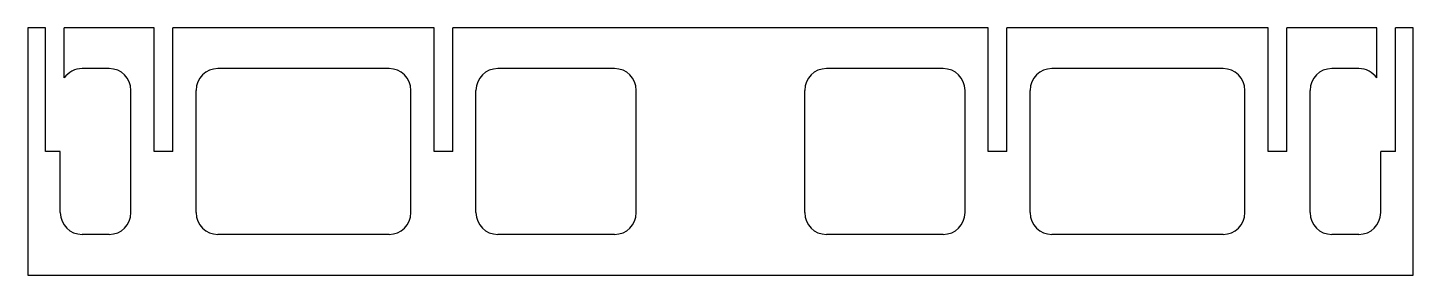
# Model space of a CAD drawing. Header units: millimetres. Extents: x 0 to 510, y 0 to 91.
import ezdxf

# ---------------------------------------------------------------- set-up
doc = ezdxf.new("R2010")
doc.units = ezdxf.units.MM

msp = doc.modelspace()

# ---------------------------------------------------------------- linework, layer by layer
for p, q in [((0, 90.95), (0, 0)), ((6.575, 90.95), (0, 90.95)), ((6.575, 45.475), (6.575, 90.95)), ((13.425, 72.507), (13.425, 90.95)), ((46.575, 90.95), (13.425, 90.95)), ((46.575, 45.475), (46.575, 90.95)), ((53.425, 45.475), (53.425, 90.95)), ((149.575, 90.95), (53.425, 90.95)), ((149.575, 45.475), (149.575, 90.95)), ((156.425, 45.475), (156.425, 90.95)), ((353.575, 90.95), (156.425, 90.95)), ((353.575, 45.475), (353.575, 90.95)), ((360.425, 45.475), (360.425, 90.95)), ((456.575, 90.95), (360.425, 90.95)), ((456.575, 45.475), (456.575, 90.95)), ((463.425, 45.475), (463.425, 90.95)), ((496.575, 90.95), (463.425, 90.95)), ((496.575, 72.507), (496.575, 90.95)), ((503.425, 45.475), (503.425, 90.95)), ((510, 90.95), (503.425, 90.95)), ((510, 0), (510, 90.95)), ((30, 75.95), (20, 75.95)), ((133, 75.95), (70, 75.95)), ((216, 75.95), (173, 75.95)), ((337, 75.95), (294, 75.95)), ((440, 75.95), (377, 75.95)), ((490, 75.95), (480, 75.95)), ((38, 23), (38, 67.95)), ((62, 23), (62, 67.95)), ((141, 23), (141, 67.95)), ((165, 23), (165, 67.95)), ((224, 23), (224, 67.95)), ((286, 23), (286, 67.95)), ((345, 23), (345, 67.95)), ((369, 23), (369, 67.95)), ((448, 23), (448, 67.95)), ((472, 23), (472, 67.95)), ((12, 45.475), (6.575, 45.475)), ((12, 23), (12, 45.475)), ((53.425, 45.475), (46.575, 45.475)), ((156.425, 45.475), (149.575, 45.475)), ((360.425, 45.475), (353.575, 45.475)), ((463.425, 45.475), (456.575, 45.475)), ((498, 23), (498, 45.475)), ((503.425, 45.475), (498, 45.475)), ((30, 15), (20, 15)), ((133, 15), (70, 15)), ((216, 15), (173, 15)), ((337, 15), (294, 15)), ((440, 15), (377, 15)), ((490, 15), (480, 15)), ((0, 0), (510, 0))]:
    msp.add_line(p, q)
for centre, start, end in [((20, 67.95), 90, 145.2729), ((30, 67.95), 0, 90), ((70, 67.95), 90, 180), ((133, 67.95), 0, 90), ((173, 67.95), 90, 180), ((216, 67.95), 0, 90), ((294, 67.95), 90, 180), ((337, 67.95), 0, 90), ((377, 67.95), 90, 180), ((440, 67.95), 0, 90), ((480, 67.95), 90, 180), ((490, 67.95), 34.7271, 90), ((20, 23), 180, -90), ((30, 23), -90, 0), ((70, 23), 180, -90), ((133, 23), -90, 0), ((173, 23), 180, -90), ((216, 23), -90, 0), ((294, 23), 180, -90), ((337, 23), -90, 0), ((377, 23), 180, -90), ((440, 23), -90, 0), ((480, 23), 180, -90), ((490, 23), -90, 0)]:
    msp.add_arc(centre, 8, start, end)

doc.saveas('drawing.dxf')
